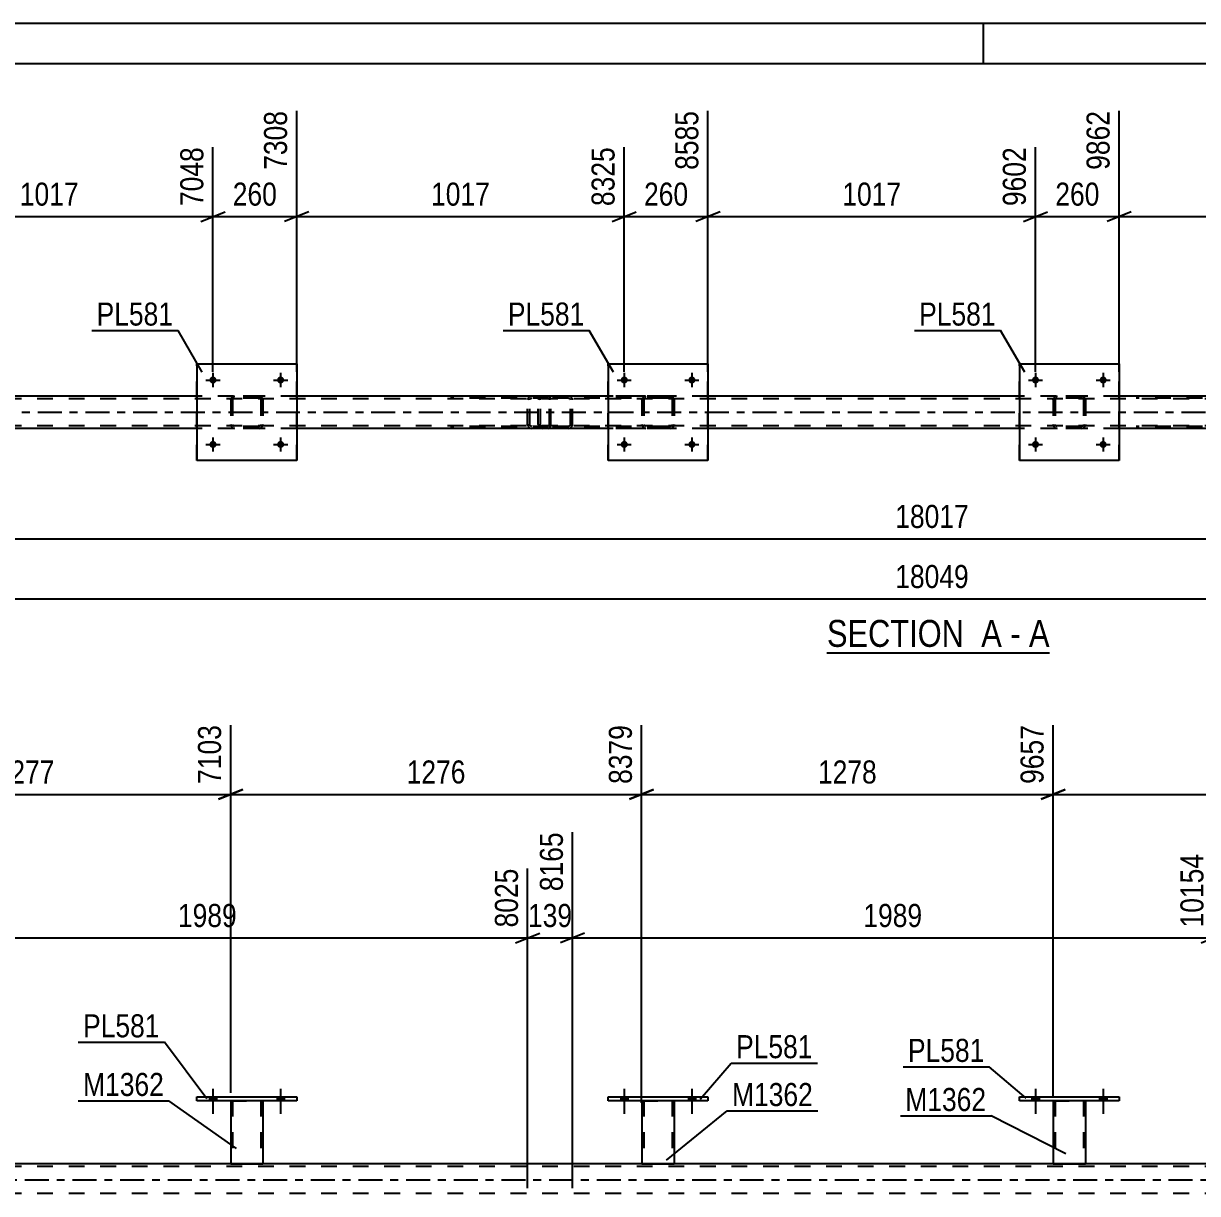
# Model space of a CAD drawing. Header units: millimetres. Extents: x 0 to 841, y 0 to 594.
# Drawn here: x 301.7 to 447.6, y 448.7 to 594 of the extents above; entities that cross this region are included whole.
import ezdxf

# ---------------------------------------------------------------- set-up
doc = ezdxf.new("R2010")
doc.units = ezdxf.units.MM
doc.linetypes.add('DXK_LINE_DOT2', pattern=[3.9198, 1.9599, -1.9599])
doc.linetypes.add('DXK_LINE_DOT3', pattern=[5.9187, 2.979, -0.9799, 0.9799, -0.9799])
doc.styles.add('Arial Narrow', font='ARIALN.TTF', dxfattribs={"height": 0.2})

# ---------------------------------------------------------------- blocks, each defined once
blk = doc.blocks.new('Unknown-272366259-1135')
at = {"color": 5, "linetype": 'Continuous'}
for p, q in [((841, 594), (0, 594)), ((421, 589), (421, 594)), ((836, 589), (5, 589))]:
    blk.add_line(p, q, dxfattribs=at)
blk = doc.blocks.new('Unknown-272366259-11 - 5082')
at = {"color": 6, "linetype": 'Continuous'}
blk.add_line((401.54, 515.85), (429.19, 515.85), dxfattribs=at)
at = {"color": 0, "linetype": 'Continuous'}
for points in [[(419.65, 516.6), (419.65, 520.1), (401.54, 520.1), (401.54, 516.6)], [(423.26, 516.6), (423.26, 520.1), (420.7, 520.1), (420.7, 516.6)], [(425.58, 516.6), (425.58, 520.1), (424.31, 520.1), (424.31, 516.6)], [(429.19, 516.6), (429.19, 520.1), (426.63, 520.1), (426.63, 516.6)]]:
    blk.add_wipeout(points, dxfattribs=at)
at = {"color": 7, "linetype": 'Continuous', "style": 'Arial Narrow'}
for s, p in [('SECTION ', (401.54, 516.6)), ('A', (420.7, 516.6)), ('A', (426.63, 516.6)), ('-', (424.31, 516.6))]:
    blk.add_text(s, height=3.34, dxfattribs=at).set_placement(p)
blk = doc.blocks.new('Part-272366259-5085 - 5082')
at = {"color": 7, "linetype": 'DXK_LINE_DOT2'}
for p, q in [((366.96, 547.73), (354.8, 547.73)), ((366.96, 547.49), (354.8, 547.49)), ((364.38, 547.34), (364.36, 547.25)), ((364.36, 544.21), (364.36, 547.25)), ((364.4, 547.43), (364.38, 547.34)), ((364.62, 547.25), (364.64, 547.34)), ((364.62, 544.21), (364.62, 547.25)), ((364.64, 547.34), (364.69, 547.42)), ((364.87, 547.73), (364.68, 547.69)), ((364.69, 547.42), (364.77, 547.47)), ((364.77, 547.47), (364.87, 547.49)), ((365.68, 547.49), (365.68, 547.73)), ((367.06, 547.69), (366.96, 547.73)), ((366.96, 547.49), (367.01, 547.47)), ((367.01, 547.47), (367.05, 547.42)), ((367.05, 547.42), (367.08, 547.34)), ((367.15, 547.59), (367.06, 547.69)), ((367.08, 547.34), (367.09, 547.25)), ((367.09, 544.21), (367.09, 547.25)), ((367.21, 547.43), (367.15, 547.59)), ((367.23, 547.25), (367.21, 547.43)), ((367.23, 544.21), (367.23, 547.25)), ((366.96, 543.97), (354.8, 543.97)), ((364.36, 544.21), (364.38, 544.14)), ((364.38, 544.14), (364.4, 544.03)), ((364.64, 544.12), (364.62, 544.21)), ((364.69, 544.04), (364.64, 544.12)), ((364.77, 543.99), (364.69, 544.04)), ((364.87, 543.97), (364.77, 543.99)), ((365.68, 543.73), (365.68, 543.97)), ((367.01, 543.99), (366.96, 543.97)), ((367.05, 544.04), (367.01, 543.99)), ((367.08, 544.12), (367.05, 544.04)), ((367.09, 544.21), (367.08, 544.12)), ((367.15, 543.87), (367.21, 544.03)), ((367.21, 544.03), (367.23, 544.21)), ((366.96, 543.73), (354.8, 543.73)), ((364.68, 543.77), (364.87, 543.73)), ((366.96, 543.73), (367.06, 543.77)), ((367.06, 543.77), (367.15, 543.87))]:
    blk.add_line(p, q, dxfattribs=at)
for centre, start, end in [((364.85, 547.24), 111.1941, 156.1506), ((364.85, 544.23), 203.8494, 248.8059)]:
    blk.add_arc(centre, 0.492, start, end, dxfattribs=at)
blk = doc.blocks.new('Part-272366259-5090 - 5082')
at = {"color": 7, "linetype": 'DXK_LINE_DOT2'}
for p, q in [((452.09, 547.73), (439.94, 547.73)), ((452.09, 547.49), (439.94, 547.49)), ((449.52, 547.34), (449.5, 547.25)), ((449.5, 544.21), (449.5, 547.25)), ((449.54, 547.43), (449.52, 547.34)), ((449.75, 547.25), (449.77, 547.34)), ((449.75, 544.21), (449.75, 547.25)), ((449.77, 547.34), (449.82, 547.42)), ((450, 547.73), (449.81, 547.69)), ((449.82, 547.42), (449.91, 547.47)), ((449.91, 547.47), (450, 547.49)), ((450.82, 547.49), (450.82, 547.73)), ((452.2, 547.69), (452.09, 547.73)), ((452.09, 547.49), (452.14, 547.47)), ((452.14, 547.47), (452.19, 547.42)), ((452.19, 547.42), (452.22, 547.34)), ((452.28, 547.59), (452.2, 547.69)), ((452.22, 547.34), (452.23, 547.25)), ((452.23, 544.21), (452.23, 547.25)), ((452.34, 547.43), (452.28, 547.59)), ((452.36, 547.25), (452.34, 547.43)), ((452.36, 544.21), (452.36, 547.25)), ((452.09, 543.97), (439.94, 543.97)), ((449.5, 544.21), (449.51, 544.14)), ((449.51, 544.14), (449.54, 544.03)), ((449.77, 544.12), (449.75, 544.21)), ((449.82, 544.04), (449.77, 544.12)), ((449.91, 543.99), (449.82, 544.04)), ((450, 543.97), (449.91, 543.99)), ((450.82, 543.73), (450.82, 543.97)), ((452.14, 543.99), (452.09, 543.97)), ((452.19, 544.04), (452.14, 543.99)), ((452.22, 544.12), (452.19, 544.04)), ((452.23, 544.21), (452.22, 544.12)), ((452.28, 543.87), (452.34, 544.03)), ((452.34, 544.03), (452.36, 544.21)), ((452.09, 543.73), (439.94, 543.73)), ((449.81, 543.77), (450, 543.73)), ((452.09, 543.73), (452.2, 543.77)), ((452.2, 543.77), (452.28, 543.87))]:
    blk.add_line(p, q, dxfattribs=at)
for centre, start, end in [((449.99, 547.24), 111.1941, 156.1506), ((449.99, 544.23), 203.8494, 248.8059)]:
    blk.add_arc(centre, 0.492, start, end, dxfattribs=at)
blk = doc.blocks.new('Bolt-272366259-7782 - 5082')
at = {"linetype": 'Continuous'}
for points in [[(427.88, 549.73, -1), (427, 549.73, -1)], [(436.28, 549.73, -1), (435.4, 549.73, -1)]]:
    blk.add_hatch(color=1, dxfattribs=at).paths.add_polyline_path(points)
at = {"color": 1, "linetype": 'Continuous'}
for p, q in [((426.56, 549.73), (428.32, 549.73)), ((427.44, 550.61), (427.44, 548.85)), ((434.96, 549.73), (436.72, 549.73)), ((435.84, 550.61), (435.84, 548.85))]:
    blk.add_line(p, q, dxfattribs=at)
blk = doc.blocks.new('Part-272366259-7752 - 5082')
at = {"color": 2, "linetype": 'Continuous'}
for p, q in [((425.44, 551.73), (425.44, 539.73)), ((425.44, 551.73), (437.84, 551.73)), ((437.84, 551.73), (437.84, 539.73)), ((437.84, 539.73), (425.44, 539.73))]:
    blk.add_line(p, q, dxfattribs=at)
at = {"color": 7, "linetype": 'DXK_LINE_DOT2'}
for p, q in [((425.44, 539.73), (425.44, 551.73)), ((437.84, 539.73), (437.84, 551.73))]:
    blk.add_line(p, q, dxfattribs=at)
blk = doc.blocks.new('Bolt-272366259-7777 - 5082')
at = {"linetype": 'Continuous'}
for points in [[(325.72, 541.73, -1), (324.84, 541.73, -1)], [(334.12, 541.73, -1), (333.24, 541.73, -1)]]:
    blk.add_hatch(color=1, dxfattribs=at).paths.add_polyline_path(points)
at = {"color": 1, "linetype": 'Continuous'}
for p, q in [((325.28, 542.61), (325.28, 540.85)), ((333.68, 542.61), (333.68, 540.85)), ((324.4, 541.73), (326.16, 541.73)), ((332.8, 541.73), (334.56, 541.73))]:
    blk.add_line(p, q, dxfattribs=at)
blk = doc.blocks.new('Part-272366259-5127 - 5082')
at = {"color": 7, "linetype": 'DXK_LINE_DOT2'}
for p, q in [((365.7, 547.34), (365.68, 547.25)), ((365.68, 544.21), (365.68, 547.25)), ((365.72, 547.43), (365.7, 547.34)), ((365.94, 547.25), (365.96, 547.34)), ((365.94, 544.21), (365.94, 547.25)), ((365.96, 547.34), (366.01, 547.42)), ((366.19, 547.73), (366, 547.69)), ((366.01, 547.42), (366.1, 547.47)), ((366.1, 547.47), (366.19, 547.49)), ((381.18, 547.73), (366.19, 547.73)), ((381.18, 547.49), (366.19, 547.49)), ((369.62, 547.69), (369.43, 547.73)), ((369.43, 547.49), (369.53, 547.47)), ((369.53, 547.47), (369.61, 547.42)), ((369.61, 547.42), (369.66, 547.34)), ((369.66, 547.34), (369.68, 547.25)), ((369.68, 544.21), (369.68, 547.25)), ((369.92, 547.34), (369.9, 547.43)), ((369.94, 547.25), (369.92, 547.34)), ((369.94, 544.21), (369.94, 547.25)), ((365.68, 544.21), (365.7, 544.14)), ((365.7, 544.14), (365.72, 544.03)), ((365.96, 544.12), (365.94, 544.21)), ((366.01, 544.04), (365.96, 544.12)), ((366.1, 543.99), (366.01, 544.04)), ((366.19, 543.97), (366.1, 543.99)), ((381.18, 543.97), (366.19, 543.97)), ((369.53, 543.99), (369.43, 543.97)), ((369.61, 544.04), (369.53, 543.99)), ((369.66, 544.12), (369.61, 544.04)), ((369.68, 544.21), (369.66, 544.12)), ((369.9, 544.03), (369.93, 544.14)), ((369.93, 544.14), (369.94, 544.21)), ((366, 543.77), (366.19, 543.73)), ((381.18, 543.73), (366.19, 543.73)), ((369.43, 543.73), (369.62, 543.77))]:
    blk.add_line(p, q, dxfattribs=at)
for centre, start, end in [((366.17, 547.23), 110.7583, 155.68), ((369.45, 547.23), 24.32, 69.2417), ((366.17, 544.23), 204.32, 249.2417), ((369.45, 544.23), 290.7583, 335.68)]:
    blk.add_arc(centre, 0.496, start, end, dxfattribs=at)
blk = doc.blocks.new('Part-272366259-5179 - 5082')
at = {"color": 7, "linetype": 'DXK_LINE_DOT2'}
for p, q in [((764.02, 547.41), (102.28, 547.41)), ((335.68, 547.73), (323.28, 547.73)), ((386.76, 547.73), (374.36, 547.73)), ((437.84, 547.73), (425.44, 547.73)), ((764.02, 544.05), (102.28, 544.05)), ((335.68, 543.73), (323.28, 543.73)), ((386.76, 543.73), (374.36, 543.73)), ((437.84, 543.73), (425.44, 543.73))]:
    blk.add_line(p, q, dxfattribs=at)
at = {"color": 2, "linetype": 'Continuous'}
for p, q in [((323.28, 547.73), (284.6, 547.73)), ((374.36, 547.73), (335.68, 547.73)), ((425.44, 547.73), (386.76, 547.73)), ((476.52, 547.73), (437.84, 547.73)), ((323.28, 543.73), (284.6, 543.73)), ((374.36, 543.73), (335.68, 543.73)), ((425.44, 543.73), (386.76, 543.73)), ((476.52, 543.73), (437.84, 543.73))]:
    blk.add_line(p, q, dxfattribs=at)
at = {"color": 7, "linetype": 'DXK_LINE_DOT3'}
blk.add_line((102.28, 545.73), (764.02, 545.73), dxfattribs=at)
blk = doc.blocks.new('Part-272366259-7747 - 5082')
at = {"color": 7, "linetype": 'DXK_LINE_DOT2'}
for p, q in [((327.48, 547.25), (327.52, 547.43)), ((327.52, 547.43), (327.48, 547.25)), ((327.48, 547.25), (327.48, 544.21)), ((327.72, 547.25), (327.74, 547.34)), ((327.72, 547.25), (327.72, 544.21)), ((327.74, 547.34), (327.79, 547.42)), ((327.78, 547.69), (327.96, 547.73)), ((327.96, 547.73), (327.78, 547.69)), ((327.79, 547.42), (327.87, 547.47)), ((327.87, 547.47), (327.96, 547.49)), ((331, 547.73), (327.96, 547.73)), ((331, 547.49), (327.96, 547.49)), ((331, 547.73), (331.19, 547.69)), ((331.19, 547.69), (331, 547.73)), ((331, 547.49), (331.09, 547.47)), ((331.09, 547.47), (331.17, 547.42)), ((331.17, 547.42), (331.22, 547.34)), ((331.22, 547.34), (331.24, 547.25)), ((331.24, 547.25), (331.24, 544.21)), ((331.45, 547.43), (331.48, 547.25)), ((331.48, 547.25), (331.45, 547.43)), ((331.48, 547.25), (331.48, 544.21)), ((327.52, 544.03), (327.48, 544.21)), ((327.48, 544.21), (327.52, 544.03)), ((327.74, 544.12), (327.72, 544.21)), ((327.79, 544.04), (327.74, 544.12)), ((327.87, 543.99), (327.79, 544.04)), ((327.96, 543.97), (327.87, 543.99)), ((331, 543.97), (327.96, 543.97)), ((331.09, 543.99), (331, 543.97)), ((331.17, 544.04), (331.09, 543.99)), ((331.22, 544.12), (331.17, 544.04)), ((331.24, 544.21), (331.22, 544.12)), ((331.48, 544.21), (331.45, 544.03)), ((331.45, 544.03), (331.48, 544.21)), ((327.96, 543.73), (327.78, 543.77)), ((327.78, 543.77), (327.96, 543.73)), ((331, 543.73), (327.96, 543.73)), ((331.19, 543.77), (331, 543.73)), ((331, 543.73), (331.19, 543.77))]:
    blk.add_line(p, q, dxfattribs=at)
at = {"color": 7, "linetype": 'DXK_LINE_DOT3'}
blk.add_line((329.48, 545.73), (329.48, 545.73), dxfattribs=at)
at = {"color": 7, "linetype": 'DXK_LINE_DOT2'}
for centre, start, end in [((327.96, 547.25), 112.5, 157.5), ((327.96, 547.25), 112.5, 157.5), ((331, 547.25), 22.5, 67.5), ((331, 547.25), 22.5, 67.5), ((327.96, 544.21), 202.5, 247.5), ((327.96, 544.21), 202.5, 247.5), ((331, 544.21), 292.5, 337.5), ((331, 544.21), 292.5, 337.5)]:
    blk.add_arc(centre, 0.48, start, end, dxfattribs=at)
blk = doc.blocks.new('Part-272366259-7748 - 5082')
at = {"color": 2, "linetype": 'Continuous'}
for p, q in [((323.28, 551.73), (323.28, 539.73)), ((323.28, 551.73), (335.68, 551.73)), ((335.68, 551.73), (335.68, 539.73)), ((335.68, 539.73), (323.28, 539.73))]:
    blk.add_line(p, q, dxfattribs=at)
at = {"color": 7, "linetype": 'DXK_LINE_DOT2'}
for p, q in [((323.28, 539.73), (323.28, 551.73)), ((335.68, 539.73), (335.68, 551.73))]:
    blk.add_line(p, q, dxfattribs=at)
blk = doc.blocks.new('Part-272366259-7749 - 5082')
at = {"color": 7, "linetype": 'DXK_LINE_DOT2'}
for p, q in [((378.56, 547.25), (378.6, 547.43)), ((378.6, 547.43), (378.56, 547.25)), ((378.56, 547.25), (378.56, 544.21)), ((378.8, 547.25), (378.82, 547.34)), ((378.8, 547.25), (378.8, 544.21)), ((378.82, 547.34), (378.87, 547.42)), ((378.86, 547.69), (379.04, 547.73)), ((379.04, 547.73), (378.86, 547.69)), ((378.87, 547.42), (378.95, 547.47)), ((378.95, 547.47), (379.04, 547.49)), ((382.08, 547.73), (379.04, 547.73)), ((382.08, 547.49), (379.04, 547.49)), ((382.08, 547.73), (382.27, 547.69)), ((382.27, 547.69), (382.08, 547.73)), ((382.08, 547.49), (382.17, 547.47)), ((382.17, 547.47), (382.25, 547.42)), ((382.25, 547.42), (382.3, 547.34)), ((382.3, 547.34), (382.32, 547.25)), ((382.32, 547.25), (382.32, 544.21)), ((382.53, 547.43), (382.56, 547.25)), ((382.56, 547.25), (382.53, 547.43)), ((382.56, 547.25), (382.56, 544.21)), ((378.6, 544.03), (378.56, 544.21)), ((378.56, 544.21), (378.6, 544.03)), ((378.82, 544.12), (378.8, 544.21)), ((378.87, 544.04), (378.82, 544.12)), ((378.95, 543.99), (378.87, 544.04)), ((379.04, 543.97), (378.95, 543.99)), ((382.08, 543.97), (379.04, 543.97)), ((382.17, 543.99), (382.08, 543.97)), ((382.25, 544.04), (382.17, 543.99)), ((382.3, 544.12), (382.25, 544.04)), ((382.32, 544.21), (382.3, 544.12)), ((382.56, 544.21), (382.53, 544.03)), ((382.53, 544.03), (382.56, 544.21)), ((379.04, 543.73), (378.86, 543.77)), ((378.86, 543.77), (379.04, 543.73)), ((382.08, 543.73), (379.04, 543.73)), ((382.27, 543.77), (382.08, 543.73)), ((382.08, 543.73), (382.27, 543.77))]:
    blk.add_line(p, q, dxfattribs=at)
at = {"color": 7, "linetype": 'DXK_LINE_DOT3'}
blk.add_line((380.56, 545.73), (380.56, 545.73), dxfattribs=at)
at = {"color": 7, "linetype": 'DXK_LINE_DOT2'}
for centre, start, end in [((379.04, 547.25), 112.5, 157.5), ((379.04, 547.25), 112.5, 157.5), ((382.08, 547.25), 22.5, 67.5), ((382.08, 547.25), 22.5, 67.5), ((379.04, 544.21), 202.5, 247.5), ((379.04, 544.21), 202.5, 247.5), ((382.08, 544.21), 292.5, 337.5), ((382.08, 544.21), 292.5, 337.5)]:
    blk.add_arc(centre, 0.48, start, end, dxfattribs=at)
blk = doc.blocks.new('Part-272366259-7750 - 5082')
at = {"color": 2, "linetype": 'Continuous'}
for p, q in [((374.36, 551.73), (374.36, 539.73)), ((374.36, 551.73), (386.76, 551.73)), ((386.76, 551.73), (386.76, 539.73)), ((386.76, 539.73), (374.36, 539.73))]:
    blk.add_line(p, q, dxfattribs=at)
at = {"color": 7, "linetype": 'DXK_LINE_DOT2'}
for p, q in [((374.36, 539.73), (374.36, 551.73)), ((386.76, 539.73), (386.76, 551.73))]:
    blk.add_line(p, q, dxfattribs=at)
blk = doc.blocks.new('Part-272366259-7751 - 5082')
at = {"color": 7, "linetype": 'DXK_LINE_DOT2'}
for p, q in [((429.64, 547.25), (429.68, 547.43)), ((429.68, 547.43), (429.64, 547.25)), ((429.64, 547.25), (429.64, 544.21)), ((429.88, 547.25), (429.9, 547.34)), ((429.88, 547.25), (429.88, 544.21)), ((429.9, 547.34), (429.95, 547.42)), ((429.94, 547.69), (430.12, 547.73)), ((430.12, 547.73), (429.94, 547.69)), ((429.95, 547.42), (430.03, 547.47)), ((430.03, 547.47), (430.12, 547.49)), ((433.16, 547.73), (430.12, 547.73)), ((433.16, 547.49), (430.12, 547.49)), ((433.16, 547.73), (433.35, 547.69)), ((433.35, 547.69), (433.16, 547.73)), ((433.16, 547.49), (433.26, 547.47)), ((433.26, 547.47), (433.33, 547.42)), ((433.33, 547.42), (433.39, 547.34)), ((433.39, 547.34), (433.4, 547.25)), ((433.4, 547.25), (433.4, 544.21)), ((433.61, 547.43), (433.64, 547.25)), ((433.64, 547.25), (433.61, 547.43)), ((433.64, 547.25), (433.64, 544.21)), ((429.68, 544.03), (429.64, 544.21)), ((429.64, 544.21), (429.68, 544.03)), ((429.9, 544.12), (429.88, 544.21)), ((429.95, 544.04), (429.9, 544.12)), ((430.03, 543.99), (429.95, 544.04)), ((430.12, 543.97), (430.03, 543.99)), ((433.16, 543.97), (430.12, 543.97)), ((433.26, 543.99), (433.16, 543.97)), ((433.33, 544.04), (433.26, 543.99)), ((433.39, 544.12), (433.33, 544.04)), ((433.4, 544.21), (433.39, 544.12)), ((433.64, 544.21), (433.61, 544.03)), ((433.61, 544.03), (433.64, 544.21)), ((430.12, 543.73), (429.94, 543.77)), ((429.94, 543.77), (430.12, 543.73)), ((433.16, 543.73), (430.12, 543.73)), ((433.35, 543.77), (433.16, 543.73)), ((433.16, 543.73), (433.35, 543.77))]:
    blk.add_line(p, q, dxfattribs=at)
at = {"color": 7, "linetype": 'DXK_LINE_DOT3'}
blk.add_line((431.64, 545.73), (431.64, 545.73), dxfattribs=at)
at = {"color": 7, "linetype": 'DXK_LINE_DOT2'}
for centre, start, end in [((430.12, 547.25), 112.5, 157.5), ((430.12, 547.25), 112.5, 157.5), ((433.16, 547.25), 22.5, 67.5), ((433.16, 547.25), 22.5, 67.5), ((430.12, 544.21), 202.5, 247.5), ((430.12, 544.21), 202.5, 247.5), ((433.16, 544.21), 292.5, 337.5), ((433.16, 544.21), 292.5, 337.5)]:
    blk.add_arc(centre, 0.48, start, end, dxfattribs=at)
blk = doc.blocks.new('Bolt-272366259-7778 - 5082')
at = {"linetype": 'Continuous'}
for points in [[(325.72, 549.73, -1), (324.84, 549.73, -1)], [(334.12, 549.73, -1), (333.24, 549.73, -1)]]:
    blk.add_hatch(color=1, dxfattribs=at).paths.add_polyline_path(points)
at = {"color": 1, "linetype": 'Continuous'}
for p, q in [((324.4, 549.73), (326.16, 549.73)), ((325.28, 550.61), (325.28, 548.85)), ((332.8, 549.73), (334.56, 549.73)), ((333.68, 550.61), (333.68, 548.85))]:
    blk.add_line(p, q, dxfattribs=at)
blk = doc.blocks.new('Bolt-272366259-7779 - 5082')
at = {"linetype": 'Continuous'}
for points in [[(376.8, 541.73, -1), (375.92, 541.73, -1)], [(385.2, 541.73, -1), (384.32, 541.73, -1)]]:
    blk.add_hatch(color=1, dxfattribs=at).paths.add_polyline_path(points)
at = {"color": 1, "linetype": 'Continuous'}
for p, q in [((376.36, 542.61), (376.36, 540.85)), ((384.76, 542.61), (384.76, 540.85)), ((375.48, 541.73), (377.24, 541.73)), ((383.88, 541.73), (385.64, 541.73))]:
    blk.add_line(p, q, dxfattribs=at)
blk = doc.blocks.new('Bolt-272366259-7780 - 5082')
at = {"linetype": 'Continuous'}
for points in [[(376.8, 549.73, -1), (375.92, 549.73, -1)], [(385.2, 549.73, -1), (384.32, 549.73, -1)]]:
    blk.add_hatch(color=1, dxfattribs=at).paths.add_polyline_path(points)
at = {"color": 1, "linetype": 'Continuous'}
for p, q in [((375.48, 549.73), (377.24, 549.73)), ((376.36, 550.61), (376.36, 548.85)), ((383.88, 549.73), (385.64, 549.73)), ((384.76, 550.61), (384.76, 548.85))]:
    blk.add_line(p, q, dxfattribs=at)
blk = doc.blocks.new('Bolt-272366259-7781 - 5082')
at = {"linetype": 'Continuous'}
for points in [[(427.88, 541.73, -1), (427, 541.73, -1)], [(436.28, 541.73, -1), (435.4, 541.73, -1)]]:
    blk.add_hatch(color=1, dxfattribs=at).paths.add_polyline_path(points)
at = {"color": 1, "linetype": 'Continuous'}
for p, q in [((427.44, 542.61), (427.44, 540.85)), ((435.84, 542.61), (435.84, 540.85)), ((426.56, 541.73), (428.32, 541.73)), ((434.96, 541.73), (436.72, 541.73))]:
    blk.add_line(p, q, dxfattribs=at)
blk = doc.blocks.new('Part-272366259-3898 - 3671')
at = {"color": 2, "linetype": 'Continuous'}
blk.add_line((758.1, 452.4), (100.68, 452.4), dxfattribs=at)
at = {"color": 7, "linetype": 'DXK_LINE_DOT2'}
for p, q in [((764.02, 452.08), (100.68, 452.08)), ((764.02, 448.72), (100.68, 448.72))]:
    blk.add_line(p, q, dxfattribs=at)
at = {"color": 7, "linetype": 'DXK_LINE_DOT3'}
blk.add_line((100.68, 450.4), (764.02, 450.4), dxfattribs=at)
blk = doc.blocks.new('Part-272366259-6743 - 3671')
at = {"color": 2, "linetype": 'Continuous'}
for p, q in [((429.64, 460.24), (429.64, 452.4)), ((433.64, 460.24), (433.64, 452.4)), ((429.64, 452.4), (433.64, 452.4))]:
    blk.add_line(p, q, dxfattribs=at)
at = {"color": 7, "linetype": 'DXK_LINE_DOT2'}
for p, q in [((429.64, 460.24), (433.64, 460.24)), ((429.64, 460.24), (429.64, 460.24)), ((429.64, 460.24), (429.64, 460.24)), ((429.88, 460.24), (429.88, 452.4)), ((433.4, 460.24), (433.4, 452.4)), ((433.64, 460.24), (433.64, 460.24)), ((433.64, 460.24), (433.64, 460.24)), ((433.35, 452.4), (433.39, 452.4)), ((433.35, 452.4), (433.39, 452.4)), ((433.39, 452.4), (433.4, 452.4)), ((433.39, 452.4), (433.4, 452.4))]:
    blk.add_line(p, q, dxfattribs=at)
blk = doc.blocks.new('Bolt-272366259-6769 - 3671')
at = {"linetype": 'Continuous'}
for points in [[(324.84, 460.24), (325.72, 460.24), (325.72, 460.72), (324.84, 460.72)], [(333.24, 460.24), (334.12, 460.24), (334.12, 460.72), (333.24, 460.72)]]:
    blk.add_hatch(color=1, dxfattribs=at).paths.add_polyline_path(points)
at = {"color": 1, "linetype": 'Continuous'}
for p, q in [((325.28, 461.72), (325.28, 458.6)), ((333.68, 461.72), (333.68, 458.6)), ((324.84, 460.72), (324.84, 460.24)), ((325.72, 460.72), (325.72, 460.24)), ((333.24, 460.72), (333.24, 460.24)), ((334.12, 460.72), (334.12, 460.24))]:
    blk.add_line(p, q, dxfattribs=at)
blk = doc.blocks.new('Bolt-272366259-6774 - 3671')
at = {"linetype": 'Continuous'}
for points in [[(427, 460.24), (427.88, 460.24), (427.88, 460.72), (427, 460.72)], [(435.4, 460.24), (436.28, 460.24), (436.28, 460.72), (435.4, 460.72)]]:
    blk.add_hatch(color=1, dxfattribs=at).paths.add_polyline_path(points)
at = {"color": 1, "linetype": 'Continuous'}
for p, q in [((427.44, 461.72), (427.44, 458.6)), ((435.84, 461.72), (435.84, 458.6)), ((427, 460.72), (427, 460.24)), ((427.88, 460.72), (427.88, 460.24)), ((435.4, 460.72), (435.4, 460.24)), ((436.28, 460.72), (436.28, 460.24))]:
    blk.add_line(p, q, dxfattribs=at)
blk = doc.blocks.new('Bolt-272366259-6770 - 3671')
at = {"linetype": 'Continuous'}
for points in [[(324.84, 460.24), (325.72, 460.24), (325.72, 460.72), (324.84, 460.72)], [(333.24, 460.24), (334.12, 460.24), (334.12, 460.72), (333.24, 460.72)]]:
    blk.add_hatch(color=1, dxfattribs=at).paths.add_polyline_path(points)
at = {"color": 1, "linetype": 'Continuous'}
for p, q in [((325.28, 461.72), (325.28, 458.6)), ((333.68, 461.72), (333.68, 458.6)), ((324.84, 460.72), (324.84, 460.24)), ((325.72, 460.72), (325.72, 460.24)), ((333.24, 460.72), (333.24, 460.24)), ((334.12, 460.72), (334.12, 460.24))]:
    blk.add_line(p, q, dxfattribs=at)
blk = doc.blocks.new('Part-272366259-6739 - 3671')
at = {"color": 2, "linetype": 'Continuous'}
for p, q in [((327.48, 460.24), (327.48, 452.4)), ((331.48, 460.24), (331.48, 452.4)), ((327.48, 452.4), (331.48, 452.4))]:
    blk.add_line(p, q, dxfattribs=at)
at = {"color": 7, "linetype": 'DXK_LINE_DOT2'}
for p, q in [((327.48, 460.24), (331.48, 460.24)), ((327.48, 460.24), (327.48, 460.24)), ((327.48, 460.24), (327.48, 460.24)), ((327.72, 460.24), (327.72, 452.4)), ((331.24, 460.24), (331.24, 452.4)), ((331.48, 460.24), (331.48, 460.24)), ((331.48, 460.24), (331.48, 460.24)), ((331.19, 452.4), (331.22, 452.4)), ((331.19, 452.4), (331.22, 452.4)), ((331.22, 452.4), (331.24, 452.4)), ((331.22, 452.4), (331.24, 452.4))]:
    blk.add_line(p, q, dxfattribs=at)
blk = doc.blocks.new('Part-272366259-6740 - 3671')
at = {"color": 2, "linetype": 'Continuous'}
for p, q in [((323.28, 460.24), (323.28, 460.72)), ((323.28, 460.72), (335.68, 460.72)), ((335.68, 460.24), (323.28, 460.24)), ((335.68, 460.72), (335.68, 460.24))]:
    blk.add_line(p, q, dxfattribs=at)
blk = doc.blocks.new('Part-272366259-6741 - 3671')
at = {"color": 2, "linetype": 'Continuous'}
for p, q in [((378.56, 460.24), (378.56, 452.4)), ((382.56, 460.24), (382.56, 452.4)), ((378.56, 452.4), (382.56, 452.4))]:
    blk.add_line(p, q, dxfattribs=at)
at = {"color": 7, "linetype": 'DXK_LINE_DOT2'}
for p, q in [((378.56, 460.24), (382.56, 460.24)), ((378.56, 460.24), (378.56, 460.24)), ((378.56, 460.24), (378.56, 460.24)), ((378.8, 460.24), (378.8, 452.4)), ((382.32, 460.24), (382.32, 452.4)), ((382.56, 460.24), (382.56, 460.24)), ((382.56, 460.24), (382.56, 460.24)), ((382.27, 452.4), (382.3, 452.4)), ((382.27, 452.4), (382.3, 452.4)), ((382.3, 452.4), (382.32, 452.4)), ((382.3, 452.4), (382.32, 452.4))]:
    blk.add_line(p, q, dxfattribs=at)
blk = doc.blocks.new('Part-272366259-6742 - 3671')
at = {"color": 2, "linetype": 'Continuous'}
for p, q in [((374.36, 460.24), (374.36, 460.72)), ((374.36, 460.72), (386.76, 460.72)), ((386.76, 460.24), (374.36, 460.24)), ((386.76, 460.72), (386.76, 460.24))]:
    blk.add_line(p, q, dxfattribs=at)
blk = doc.blocks.new('Part-272366259-6744 - 3671')
at = {"color": 2, "linetype": 'Continuous'}
for p, q in [((425.44, 460.24), (425.44, 460.72)), ((425.44, 460.72), (437.84, 460.72)), ((437.84, 460.24), (425.44, 460.24)), ((437.84, 460.72), (437.84, 460.24))]:
    blk.add_line(p, q, dxfattribs=at)
blk = doc.blocks.new('Bolt-272366259-6771 - 3671')
at = {"linetype": 'Continuous'}
for points in [[(375.92, 460.24), (376.8, 460.24), (376.8, 460.72), (375.92, 460.72)], [(384.32, 460.24), (385.2, 460.24), (385.2, 460.72), (384.32, 460.72)]]:
    blk.add_hatch(color=1, dxfattribs=at).paths.add_polyline_path(points)
at = {"color": 1, "linetype": 'Continuous'}
for p, q in [((376.36, 461.72), (376.36, 458.6)), ((384.76, 461.72), (384.76, 458.6)), ((375.92, 460.72), (375.92, 460.24)), ((376.8, 460.72), (376.8, 460.24)), ((384.32, 460.72), (384.32, 460.24)), ((385.2, 460.72), (385.2, 460.24))]:
    blk.add_line(p, q, dxfattribs=at)
blk = doc.blocks.new('Bolt-272366259-6772 - 3671')
at = {"linetype": 'Continuous'}
for points in [[(375.92, 460.24), (376.8, 460.24), (376.8, 460.72), (375.92, 460.72)], [(384.32, 460.24), (385.2, 460.24), (385.2, 460.72), (384.32, 460.72)]]:
    blk.add_hatch(color=1, dxfattribs=at).paths.add_polyline_path(points)
at = {"color": 1, "linetype": 'Continuous'}
for p, q in [((376.36, 461.72), (376.36, 458.6)), ((384.76, 461.72), (384.76, 458.6)), ((375.92, 460.72), (375.92, 460.24)), ((376.8, 460.72), (376.8, 460.24)), ((384.32, 460.72), (384.32, 460.24)), ((385.2, 460.72), (385.2, 460.24))]:
    blk.add_line(p, q, dxfattribs=at)
blk = doc.blocks.new('Bolt-272366259-6773 - 3671')
at = {"linetype": 'Continuous'}
for points in [[(427, 460.24), (427.88, 460.24), (427.88, 460.72), (427, 460.72)], [(435.4, 460.24), (436.28, 460.24), (436.28, 460.72), (435.4, 460.72)]]:
    blk.add_hatch(color=1, dxfattribs=at).paths.add_polyline_path(points)
at = {"color": 1, "linetype": 'Continuous'}
for p, q in [((427.44, 461.72), (427.44, 458.6)), ((435.84, 461.72), (435.84, 458.6)), ((427, 460.72), (427, 460.24)), ((427.88, 460.72), (427.88, 460.24)), ((435.4, 460.72), (435.4, 460.24)), ((436.28, 460.72), (436.28, 460.24))]:
    blk.add_line(p, q, dxfattribs=at)
blk = doc.blocks.new('StraightDimension-272366259-10469 - 5082')
at = {"color": 7, "linetype": 'Continuous'}
blk.add_line((65.16, 530.01), (764.02, 530.01), dxfattribs=at)
at = {"color": 0}
blk.add_wipeout([(419.76, 530.76), (419.76, 534.96), (409.42, 534.96), (409.42, 530.76)], dxfattribs=at)
at = {"color": 3, "style": 'Arial Narrow'}
blk.add_text('18017', height=2.863, dxfattribs=at).set_placement((410.02, 531.36))
blk = doc.blocks.new('StraightDimension-272366259-5246 - 5082')
at = {"color": 7, "linetype": 'Continuous'}
blk.add_line((64.52, 522.55), (764.66, 522.55), dxfattribs=at)
at = {"color": 0}
blk.add_wipeout([(419.76, 523.3), (419.76, 527.5), (409.42, 527.5), (409.42, 523.3)], dxfattribs=at)
at = {"color": 3, "style": 'Arial Narrow'}
blk.add_text('18049', height=2.863, dxfattribs=at).set_placement((410.02, 523.9))
blk = doc.blocks.new('StraightDimension-272366259-15437 - 5082')
at = {"color": 7, "linetype": 'Continuous'}
for p, q in [((437.84, 550.73), (437.84, 583.14)), ((478.52, 550.73), (478.52, 580.47)), ((439.34, 570.63), (436.34, 569.43)), ((477.02, 569.43), (480.02, 570.63)), ((437.84, 570.03), (478.52, 570.03))]:
    blk.add_line(p, q, dxfattribs=at)
at = {"color": 0}
blk.add_wipeout([(462.44, 570.78), (462.44, 574.98), (453.93, 574.98), (453.93, 570.78)], dxfattribs=at)
at = {"color": 3, "style": 'Arial Narrow'}
blk.add_text('1017', height=2.863, dxfattribs=at).set_placement((454.53, 571.38))
at = {"color": 0, "linetype": 'Continuous'}
blk.add_wipeout([(477.92, 581.07), (473.72, 581.07), (473.72, 570.73), (477.92, 570.73)], dxfattribs=at)
at = {"color": 3, "linetype": 'Continuous', "style": 'Arial Narrow'}
blk.add_text('10879', height=2.863, rotation=90.0002, dxfattribs=at).set_placement((477.32, 571.33))
blk = doc.blocks.new('StraightDimension-272366259-15438 - 5082')
at = {"color": 7, "linetype": 'Continuous'}
for p, q in [((437.84, 550.73), (437.84, 583.14)), ((427.44, 550.73), (427.44, 578.64)), ((425.94, 569.43), (428.94, 570.63)), ((439.34, 570.63), (436.34, 569.43)), ((427.44, 570.03), (437.84, 570.03))]:
    blk.add_line(p, q, dxfattribs=at)
at = {"color": 0}
blk.add_wipeout([(435.99, 570.78), (435.99, 574.98), (429.3, 574.98), (429.3, 570.78)], dxfattribs=at)
at = {"color": 3, "style": 'Arial Narrow'}
blk.add_text('260', height=2.863, dxfattribs=at).set_placement((429.9, 571.38))
at = {"color": 0, "linetype": 'Continuous'}
blk.add_wipeout([(437.24, 583.74), (433.04, 583.74), (433.04, 575.23), (437.24, 575.23)], dxfattribs=at)
at = {"color": 3, "linetype": 'Continuous', "style": 'Arial Narrow'}
blk.add_text('9862', height=2.863, rotation=90.0002, dxfattribs=at).set_placement((436.64, 575.83))
blk = doc.blocks.new('StraightDimension-272366259-15439 - 5082')
at = {"color": 7, "linetype": 'Continuous'}
for p, q in [((386.76, 550.73), (386.76, 583.14)), ((427.44, 550.73), (427.44, 578.64)), ((388.26, 570.63), (385.26, 569.43)), ((425.94, 569.43), (428.94, 570.63)), ((386.76, 570.03), (427.44, 570.03))]:
    blk.add_line(p, q, dxfattribs=at)
at = {"color": 0}
blk.add_wipeout([(411.36, 570.78), (411.36, 574.98), (402.85, 574.98), (402.85, 570.78)], dxfattribs=at)
at = {"color": 3, "style": 'Arial Narrow'}
blk.add_text('1017', height=2.863, dxfattribs=at).set_placement((403.45, 571.38))
at = {"color": 0, "linetype": 'Continuous'}
blk.add_wipeout([(426.84, 579.24), (422.64, 579.24), (422.64, 570.73), (426.84, 570.73)], dxfattribs=at)
at = {"color": 3, "linetype": 'Continuous', "style": 'Arial Narrow'}
blk.add_text('9602', height=2.863, rotation=90.0002, dxfattribs=at).set_placement((426.24, 571.33))
blk = doc.blocks.new('StraightDimension-272366259-15440 - 5082')
at = {"color": 7, "linetype": 'Continuous'}
for p, q in [((386.76, 550.73), (386.76, 583.14)), ((376.36, 550.73), (376.36, 578.64)), ((374.86, 569.43), (377.86, 570.63)), ((388.26, 570.63), (385.26, 569.43)), ((376.36, 570.03), (386.76, 570.03))]:
    blk.add_line(p, q, dxfattribs=at)
at = {"color": 0}
blk.add_wipeout([(384.91, 570.78), (384.91, 574.98), (378.22, 574.98), (378.22, 570.78)], dxfattribs=at)
at = {"color": 3, "style": 'Arial Narrow'}
blk.add_text('260', height=2.863, dxfattribs=at).set_placement((378.82, 571.38))
at = {"color": 0, "linetype": 'Continuous'}
blk.add_wipeout([(386.16, 583.74), (381.96, 583.74), (381.96, 575.23), (386.16, 575.23)], dxfattribs=at)
at = {"color": 3, "linetype": 'Continuous', "style": 'Arial Narrow'}
blk.add_text('8585', height=2.863, rotation=90.0002, dxfattribs=at).set_placement((385.56, 575.83))
blk = doc.blocks.new('StraightDimension-272366259-15441 - 5082')
at = {"color": 7, "linetype": 'Continuous'}
for p, q in [((335.68, 550.73), (335.68, 583.14)), ((376.36, 550.73), (376.36, 578.64)), ((337.18, 570.63), (334.18, 569.43)), ((374.86, 569.43), (377.86, 570.63)), ((335.68, 570.03), (376.36, 570.03))]:
    blk.add_line(p, q, dxfattribs=at)
at = {"color": 0}
blk.add_wipeout([(360.28, 570.78), (360.28, 574.98), (351.77, 574.98), (351.77, 570.78)], dxfattribs=at)
at = {"color": 3, "style": 'Arial Narrow'}
blk.add_text('1017', height=2.863, dxfattribs=at).set_placement((352.37, 571.38))
at = {"color": 0, "linetype": 'Continuous'}
blk.add_wipeout([(375.76, 579.24), (371.56, 579.24), (371.56, 570.73), (375.76, 570.73)], dxfattribs=at)
at = {"color": 3, "linetype": 'Continuous', "style": 'Arial Narrow'}
blk.add_text('8325', height=2.863, rotation=90.0002, dxfattribs=at).set_placement((375.16, 571.33))
blk = doc.blocks.new('StraightDimension-272366259-15442 - 5082')
at = {"color": 7, "linetype": 'Continuous'}
for p, q in [((335.68, 550.73), (335.68, 583.14)), ((325.28, 550.73), (325.28, 578.64)), ((323.78, 569.43), (326.78, 570.63)), ((337.18, 570.63), (334.18, 569.43)), ((325.28, 570.03), (335.68, 570.03))]:
    blk.add_line(p, q, dxfattribs=at)
at = {"color": 0}
blk.add_wipeout([(333.82, 570.78), (333.82, 574.98), (327.14, 574.98), (327.14, 570.78)], dxfattribs=at)
at = {"color": 3, "style": 'Arial Narrow'}
blk.add_text('260', height=2.863, dxfattribs=at).set_placement((327.74, 571.38))
at = {"color": 0, "linetype": 'Continuous'}
blk.add_wipeout([(335.08, 583.74), (330.88, 583.74), (330.88, 575.23), (335.08, 575.23)], dxfattribs=at)
at = {"color": 3, "linetype": 'Continuous', "style": 'Arial Narrow'}
blk.add_text('7308', height=2.863, rotation=90.0002, dxfattribs=at).set_placement((334.48, 575.83))
blk = doc.blocks.new('StraightDimension-272366259-15443 - 5082')
at = {"color": 7, "linetype": 'Continuous'}
for p, q in [((284.6, 551.1), (284.6, 583.14)), ((325.28, 550.73), (325.28, 578.64)), ((286.1, 570.63), (283.1, 569.43)), ((323.78, 569.43), (326.78, 570.63)), ((284.6, 570.03), (325.28, 570.03))]:
    blk.add_line(p, q, dxfattribs=at)
at = {"color": 0}
blk.add_wipeout([(309.2, 570.78), (309.2, 574.98), (300.69, 574.98), (300.69, 570.78)], dxfattribs=at)
at = {"color": 3, "style": 'Arial Narrow'}
blk.add_text('1017', height=2.863, dxfattribs=at).set_placement((301.29, 571.38))
at = {"color": 0, "linetype": 'Continuous'}
blk.add_wipeout([(324.68, 579.24), (320.48, 579.24), (320.48, 570.73), (324.68, 570.73)], dxfattribs=at)
at = {"color": 3, "linetype": 'Continuous', "style": 'Arial Narrow'}
blk.add_text('7048', height=2.863, rotation=90.0002, dxfattribs=at).set_placement((324.08, 571.33))
blk = doc.blocks.new('StraightDimension-272366259-4849 - 3671')
at = {"color": 7, "linetype": 'Continuous'}
for p, q in [((369.94, 449.4), (369.94, 493.58)), ((364.36, 449.4), (364.36, 489.08)), ((362.86, 479.86), (365.86, 481.06)), ((364.36, 480.46), (369.94, 480.46)), ((371.44, 481.06), (368.44, 479.86))]:
    blk.add_line(p, q, dxfattribs=at)
at = {"color": 0}
blk.add_wipeout([(370.49, 481.21), (370.49, 485.41), (363.81, 485.41), (363.81, 481.21)], dxfattribs=at)
at = {"color": 3, "style": 'Arial Narrow'}
blk.add_text('139', height=2.863, dxfattribs=at).set_placement((364.41, 481.81))
at = {"color": 0, "linetype": 'Continuous'}
blk.add_wipeout([(369.34, 494.18), (365.14, 494.18), (365.14, 485.66), (369.34, 485.66)], dxfattribs=at)
at = {"color": 3, "linetype": 'Continuous', "style": 'Arial Narrow'}
blk.add_text('8165', height=2.863, rotation=90.0002, dxfattribs=at).set_placement((368.74, 486.26))
blk = doc.blocks.new('StraightDimension-272366259-4712 - 3671')
at = {"color": 7, "linetype": 'Continuous'}
for p, q in [((284.81, 449.4), (284.81, 493.58)), ((364.36, 449.4), (364.36, 489.08)), ((286.31, 481.06), (283.31, 479.86)), ((284.81, 480.46), (364.36, 480.46)), ((362.86, 479.86), (365.86, 481.06))]:
    blk.add_line(p, q, dxfattribs=at)
at = {"color": 0}
blk.add_wipeout([(328.84, 481.21), (328.84, 485.41), (320.33, 485.41), (320.33, 481.21)], dxfattribs=at)
at = {"color": 3, "style": 'Arial Narrow'}
blk.add_text('1989', height=2.863, dxfattribs=at).set_placement((320.93, 481.81))
at = {"color": 0, "linetype": 'Continuous'}
blk.add_wipeout([(363.76, 489.68), (359.56, 489.68), (359.56, 481.16), (363.76, 481.16)], dxfattribs=at)
at = {"color": 3, "linetype": 'Continuous', "style": 'Arial Narrow'}
blk.add_text('8025', height=2.863, rotation=90.0002, dxfattribs=at).set_placement((363.16, 481.76))
blk = doc.blocks.new('StraightDimension-272366259-4873 - 3671')
at = {"color": 7, "linetype": 'Continuous'}
for p, q in [((369.94, 449.4), (369.94, 493.58)), ((449.5, 449.4), (449.5, 490.91)), ((371.44, 481.06), (368.44, 479.86)), ((369.94, 480.46), (449.5, 480.46)), ((448, 479.86), (451, 481.06))]:
    blk.add_line(p, q, dxfattribs=at)
at = {"color": 0}
blk.add_wipeout([(413.98, 481.21), (413.98, 485.41), (405.46, 485.41), (405.46, 481.21)], dxfattribs=at)
at = {"color": 3, "style": 'Arial Narrow'}
blk.add_text('1989', height=2.863, dxfattribs=at).set_placement((406.06, 481.81))
at = {"color": 0, "linetype": 'Continuous'}
blk.add_wipeout([(448.9, 491.51), (444.7, 491.51), (444.7, 481.16), (448.9, 481.16)], dxfattribs=at)
at = {"color": 3, "linetype": 'Continuous', "style": 'Arial Narrow'}
blk.add_text('10154', height=2.863, rotation=90.0002, dxfattribs=at).set_placement((448.3, 481.76))
blk = doc.blocks.new('StraightDimension-272366259-18117 - 3671')
at = {"color": 7, "linetype": 'Continuous'}
for p, q in [((480.72, 459.94), (480.72, 508.72)), ((429.64, 460.76), (429.64, 506.89)), ((431.14, 498.88), (428.14, 497.68)), ((479.22, 497.68), (482.22, 498.88)), ((429.64, 498.28), (480.72, 498.28))]:
    blk.add_line(p, q, dxfattribs=at)
at = {"color": 0}
blk.add_wipeout([(459.44, 499.03), (459.44, 503.23), (450.93, 503.23), (450.93, 499.03)], dxfattribs=at)
at = {"color": 3, "style": 'Arial Narrow'}
blk.add_text('1277', height=2.863, dxfattribs=at).set_placement((451.53, 499.63))
at = {"color": 0, "linetype": 'Continuous'}
blk.add_wipeout([(480.12, 509.32), (475.92, 509.32), (475.92, 498.98), (480.12, 498.98)], dxfattribs=at)
at = {"color": 3, "linetype": 'Continuous', "style": 'Arial Narrow'}
blk.add_text('10934', height=2.863, rotation=90.0002, dxfattribs=at).set_placement((479.52, 499.58))
blk = doc.blocks.new('StraightDimension-272366259-18118 - 3671')
at = {"color": 7, "linetype": 'Continuous'}
for p, q in [((378.51, 459.98), (378.51, 506.89)), ((429.64, 460.76), (429.64, 506.89)), ((380.01, 498.88), (377.01, 497.68)), ((428.14, 497.68), (431.14, 498.88)), ((378.51, 498.28), (429.64, 498.28))]:
    blk.add_line(p, q, dxfattribs=at)
at = {"color": 0}
blk.add_wipeout([(408.33, 499.03), (408.33, 503.23), (399.82, 503.23), (399.82, 499.03)], dxfattribs=at)
at = {"color": 3, "style": 'Arial Narrow'}
blk.add_text('1278', height=2.863, dxfattribs=at).set_placement((400.42, 499.63))
at = {"color": 0, "linetype": 'Continuous'}
blk.add_wipeout([(429.04, 507.49), (424.84, 507.49), (424.84, 498.98), (429.04, 498.98)], dxfattribs=at)
at = {"color": 3, "linetype": 'Continuous', "style": 'Arial Narrow'}
blk.add_text('9657', height=2.863, rotation=90.0002, dxfattribs=at).set_placement((428.44, 499.58))
blk = doc.blocks.new('StraightDimension-272366259-18119 - 3671')
at = {"color": 7, "linetype": 'Continuous'}
for p, q in [((327.48, 461.24), (327.48, 506.89)), ((378.51, 459.98), (378.51, 506.89)), ((328.98, 498.88), (325.98, 497.68)), ((377.01, 497.68), (380.01, 498.88)), ((327.48, 498.28), (378.51, 498.28))]:
    blk.add_line(p, q, dxfattribs=at)
at = {"color": 0}
blk.add_wipeout([(357.25, 499.03), (357.25, 503.23), (348.74, 503.23), (348.74, 499.03)], dxfattribs=at)
at = {"color": 3, "style": 'Arial Narrow'}
blk.add_text('1276', height=2.863, dxfattribs=at).set_placement((349.34, 499.63))
at = {"color": 0, "linetype": 'Continuous'}
blk.add_wipeout([(377.91, 507.49), (373.71, 507.49), (373.71, 498.98), (377.91, 498.98)], dxfattribs=at)
at = {"color": 3, "linetype": 'Continuous', "style": 'Arial Narrow'}
blk.add_text('8379', height=2.863, rotation=90.0002, dxfattribs=at).set_placement((377.31, 499.58))
blk = doc.blocks.new('StraightDimension-272366259-18120 - 3671')
at = {"color": 7, "linetype": 'Continuous'}
for p, q in [((276.4, 461.24), (276.4, 506.89)), ((327.48, 461.24), (327.48, 506.89)), ((277.9, 498.88), (274.9, 497.68)), ((325.98, 497.68), (328.98, 498.88)), ((276.4, 498.28), (327.48, 498.28))]:
    blk.add_line(p, q, dxfattribs=at)
at = {"color": 0}
blk.add_wipeout([(306.2, 499.03), (306.2, 503.23), (297.69, 503.23), (297.69, 499.03)], dxfattribs=at)
at = {"color": 3, "style": 'Arial Narrow'}
blk.add_text('1277', height=2.863, dxfattribs=at).set_placement((298.29, 499.63))
at = {"color": 0, "linetype": 'Continuous'}
blk.add_wipeout([(326.88, 507.49), (322.68, 507.49), (322.68, 498.98), (326.88, 498.98)], dxfattribs=at)
at = {"color": 3, "linetype": 'Continuous', "style": 'Arial Narrow'}
blk.add_text('7103', height=2.863, rotation=90.0002, dxfattribs=at).set_placement((326.28, 499.58))
blk = doc.blocks.new('Mark-272366259-10541 - 5082')
at = {"color": 0}
blk.add_wipeout([(320.34, 556.49), (320.34, 559.49), (310.83, 559.49), (310.83, 556.49)], dxfattribs=at)
blk.add_wipeout([(320.34, 556.49), (320.34, 559.49), (310.83, 559.49), (310.83, 556.49)], dxfattribs=at)
at = {"color": 30, "linetype": 'Continuous'}
for p in [(310.23, 555.89), (323.94, 550.7)]:
    blk.add_line(p, (320.94, 555.89), dxfattribs=at)
at = {"color": 3, "style": 'Arial Narrow'}
blk.add_text('PL581', height=2.863, dxfattribs=at).set_placement((310.83, 556.49))
blk = doc.blocks.new('Mark-272366259-10544 - 5082')
at = {"color": 0}
blk.add_wipeout([(371.42, 556.49), (371.42, 559.49), (361.91, 559.49), (361.91, 556.49)], dxfattribs=at)
blk.add_wipeout([(371.42, 556.49), (371.42, 559.49), (361.91, 559.49), (361.91, 556.49)], dxfattribs=at)
at = {"color": 30, "linetype": 'Continuous'}
for p in [(361.31, 555.89), (375.02, 550.7)]:
    blk.add_line(p, (372.02, 555.89), dxfattribs=at)
at = {"color": 3, "style": 'Arial Narrow'}
blk.add_text('PL581', height=2.863, dxfattribs=at).set_placement((361.91, 556.49))
blk = doc.blocks.new('Mark-272366259-10547 - 5082')
at = {"color": 0}
blk.add_wipeout([(422.5, 556.49), (422.5, 559.49), (412.99, 559.49), (412.99, 556.49)], dxfattribs=at)
blk.add_wipeout([(422.5, 556.49), (422.5, 559.49), (412.99, 559.49), (412.99, 556.49)], dxfattribs=at)
at = {"color": 30, "linetype": 'Continuous'}
for p in [(412.39, 555.89), (426.1, 550.7)]:
    blk.add_line(p, (423.1, 555.89), dxfattribs=at)
at = {"color": 3, "style": 'Arial Narrow'}
blk.add_text('PL581', height=2.863, dxfattribs=at).set_placement((412.99, 556.49))
blk = doc.blocks.new('Mark-272366259-15884 - 3671')
at = {"color": 0}
blk.add_wipeout([(421.32, 458.96), (421.32, 461.96), (411.27, 461.96), (411.27, 458.96)], dxfattribs=at)
blk.add_wipeout([(421.32, 458.96), (421.32, 461.96), (411.27, 461.96), (411.27, 458.96)], dxfattribs=at)
at = {"color": 30, "linetype": 'Continuous'}
for p in [(410.67, 458.36), (431.22, 453.63)]:
    blk.add_line(p, (421.92, 458.36), dxfattribs=at)
at = {"color": 3, "style": 'Arial Narrow'}
blk.add_text('M1362', height=2.863, dxfattribs=at).set_placement((411.27, 458.96))
blk = doc.blocks.new('Mark-272366259-15872 - 3671')
at = {"color": 0}
blk.add_wipeout([(319.2, 460.83), (319.2, 463.83), (309.15, 463.83), (309.15, 460.83)], dxfattribs=at)
blk.add_wipeout([(319.2, 460.83), (319.2, 463.83), (309.15, 463.83), (309.15, 460.83)], dxfattribs=at)
at = {"color": 30, "linetype": 'Continuous'}
for p in [(308.55, 460.23), (328.2, 454.3)]:
    blk.add_line(p, (319.8, 460.23), dxfattribs=at)
at = {"color": 3, "style": 'Arial Narrow'}
blk.add_text('M1362', height=2.863, dxfattribs=at).set_placement((309.15, 460.83))
blk = doc.blocks.new('Mark-272366259-15875 - 3671')
at = {"color": 0}
blk.add_wipeout([(318.65, 468.11), (318.65, 471.11), (309.15, 471.11), (309.15, 468.11)], dxfattribs=at)
blk.add_wipeout([(318.65, 468.11), (318.65, 471.11), (309.15, 471.11), (309.15, 468.11)], dxfattribs=at)
at = {"color": 30, "linetype": 'Continuous'}
for p in [(308.55, 467.51), (324.52, 460.48)]:
    blk.add_line(p, (319.25, 467.51), dxfattribs=at)
at = {"color": 3, "style": 'Arial Narrow'}
blk.add_text('PL581', height=2.863, dxfattribs=at).set_placement((309.15, 468.11))
blk = doc.blocks.new('Mark-272366259-15878 - 3671')
at = {"color": 0}
blk.add_wipeout([(399.8, 459.58), (399.8, 462.58), (389.75, 462.58), (389.75, 459.58)], dxfattribs=at)
blk.add_wipeout([(399.8, 459.58), (399.8, 462.58), (389.75, 462.58), (389.75, 459.58)], dxfattribs=at)
at = {"color": 30, "linetype": 'Continuous'}
for p, q in [((381.61, 452.88), (389.15, 458.98)), ((389.15, 458.98), (400.4, 458.98))]:
    blk.add_line(p, q, dxfattribs=at)
at = {"color": 3, "style": 'Arial Narrow'}
blk.add_text('M1362', height=2.863, dxfattribs=at).set_placement((389.75, 459.58))
blk = doc.blocks.new('Mark-272366259-15881 - 3671')
at = {"color": 0}
blk.add_wipeout([(399.75, 465.52), (399.75, 468.52), (390.25, 468.52), (390.25, 465.52)], dxfattribs=at)
blk.add_wipeout([(399.75, 465.52), (399.75, 468.52), (390.25, 468.52), (390.25, 465.52)], dxfattribs=at)
at = {"color": 30, "linetype": 'Continuous'}
for p, q in [((385.78, 460.45), (389.65, 464.92)), ((389.65, 464.92), (400.35, 464.92))]:
    blk.add_line(p, q, dxfattribs=at)
at = {"color": 3, "style": 'Arial Narrow'}
blk.add_text('PL581', height=2.863, dxfattribs=at).set_placement((390.25, 465.52))
blk = doc.blocks.new('Mark-272366259-15887 - 3671')
at = {"color": 0}
blk.add_wipeout([(421.1, 465.06), (421.1, 468.06), (411.6, 468.06), (411.6, 465.06)], dxfattribs=at)
blk.add_wipeout([(421.1, 465.06), (421.1, 468.06), (411.6, 468.06), (411.6, 465.06)], dxfattribs=at)
at = {"color": 30, "linetype": 'Continuous'}
for p in [(411, 464.46), (426.27, 460.57)]:
    blk.add_line(p, (421.7, 464.46), dxfattribs=at)
at = {"color": 3, "style": 'Arial Narrow'}
blk.add_text('PL581', height=2.863, dxfattribs=at).set_placement((411.6, 465.06))

msp = doc.modelspace()

# ---------------------------------------------------------------- block references
for name in ['Unknown-272366259-1135', 'Part-272366259-7748 - 5082', 'Part-272366259-7750 - 5082', 'Part-272366259-7752 - 5082', 'Bolt-272366259-7778 - 5082', 'Bolt-272366259-7780 - 5082', 'Bolt-272366259-7782 - 5082', 'Part-272366259-5179 - 5082', 'Part-272366259-7747 - 5082', 'Part-272366259-5085 - 5082', 'Part-272366259-5127 - 5082', 'Part-272366259-7749 - 5082', 'Part-272366259-7751 - 5082', 'Part-272366259-5090 - 5082', 'Bolt-272366259-7777 - 5082', 'Bolt-272366259-7779 - 5082', 'Bolt-272366259-7781 - 5082', 'Bolt-272366259-6769 - 3671', 'Bolt-272366259-6770 - 3671', 'Bolt-272366259-6771 - 3671', 'Bolt-272366259-6772 - 3671', 'Bolt-272366259-6774 - 3671', 'Bolt-272366259-6773 - 3671', 'Part-272366259-6740 - 3671', 'Part-272366259-6739 - 3671', 'Part-272366259-6742 - 3671', 'Part-272366259-6741 - 3671', 'Part-272366259-6744 - 3671', 'Part-272366259-6743 - 3671', 'Part-272366259-3898 - 3671']:
    msp.add_blockref(name, (0, 0))

# ---------------------------------------------------------------- next in the draw order: block references
for name in ['StraightDimension-272366259-15437 - 5082', 'StraightDimension-272366259-10469 - 5082', 'Unknown-272366259-11 - 5082', 'StraightDimension-272366259-4849 - 3671']:
    msp.add_blockref(name, (0, 0))

# ---------------------------------------------------------------- next in the draw order: block references
for name in ['StraightDimension-272366259-15438 - 5082', 'StraightDimension-272366259-5246 - 5082', 'StraightDimension-272366259-4712 - 3671', 'StraightDimension-272366259-4873 - 3671']:
    msp.add_blockref(name, (0, 0))

# ---------------------------------------------------------------- next in the draw order: block references
for name in ['StraightDimension-272366259-15439 - 5082', 'StraightDimension-272366259-18117 - 3671']:
    msp.add_blockref(name, (0, 0))

# ---------------------------------------------------------------- next in the draw order: block references
for name in ['StraightDimension-272366259-15440 - 5082', 'Mark-272366259-10547 - 5082', 'StraightDimension-272366259-18118 - 3671']:
    msp.add_blockref(name, (0, 0))

# ---------------------------------------------------------------- next in the draw order: block references
for name in ['StraightDimension-272366259-15441 - 5082', 'StraightDimension-272366259-18119 - 3671', 'Mark-272366259-15878 - 3671', 'Mark-272366259-15884 - 3671']:
    msp.add_blockref(name, (0, 0))

# ---------------------------------------------------------------- next in the draw order: block references
for name in ['StraightDimension-272366259-15442 - 5082', 'Mark-272366259-10544 - 5082', 'StraightDimension-272366259-18120 - 3671', 'Mark-272366259-15881 - 3671', 'Mark-272366259-15887 - 3671']:
    msp.add_blockref(name, (0, 0))

# ---------------------------------------------------------------- next in the draw order: block references
for name in ['StraightDimension-272366259-15443 - 5082', 'Mark-272366259-15872 - 3671']:
    msp.add_blockref(name, (0, 0))

# ---------------------------------------------------------------- next in the draw order: block references
for name in ['Mark-272366259-10541 - 5082', 'Mark-272366259-15875 - 3671']:
    msp.add_blockref(name, (0, 0))

doc.saveas('drawing.dxf')
